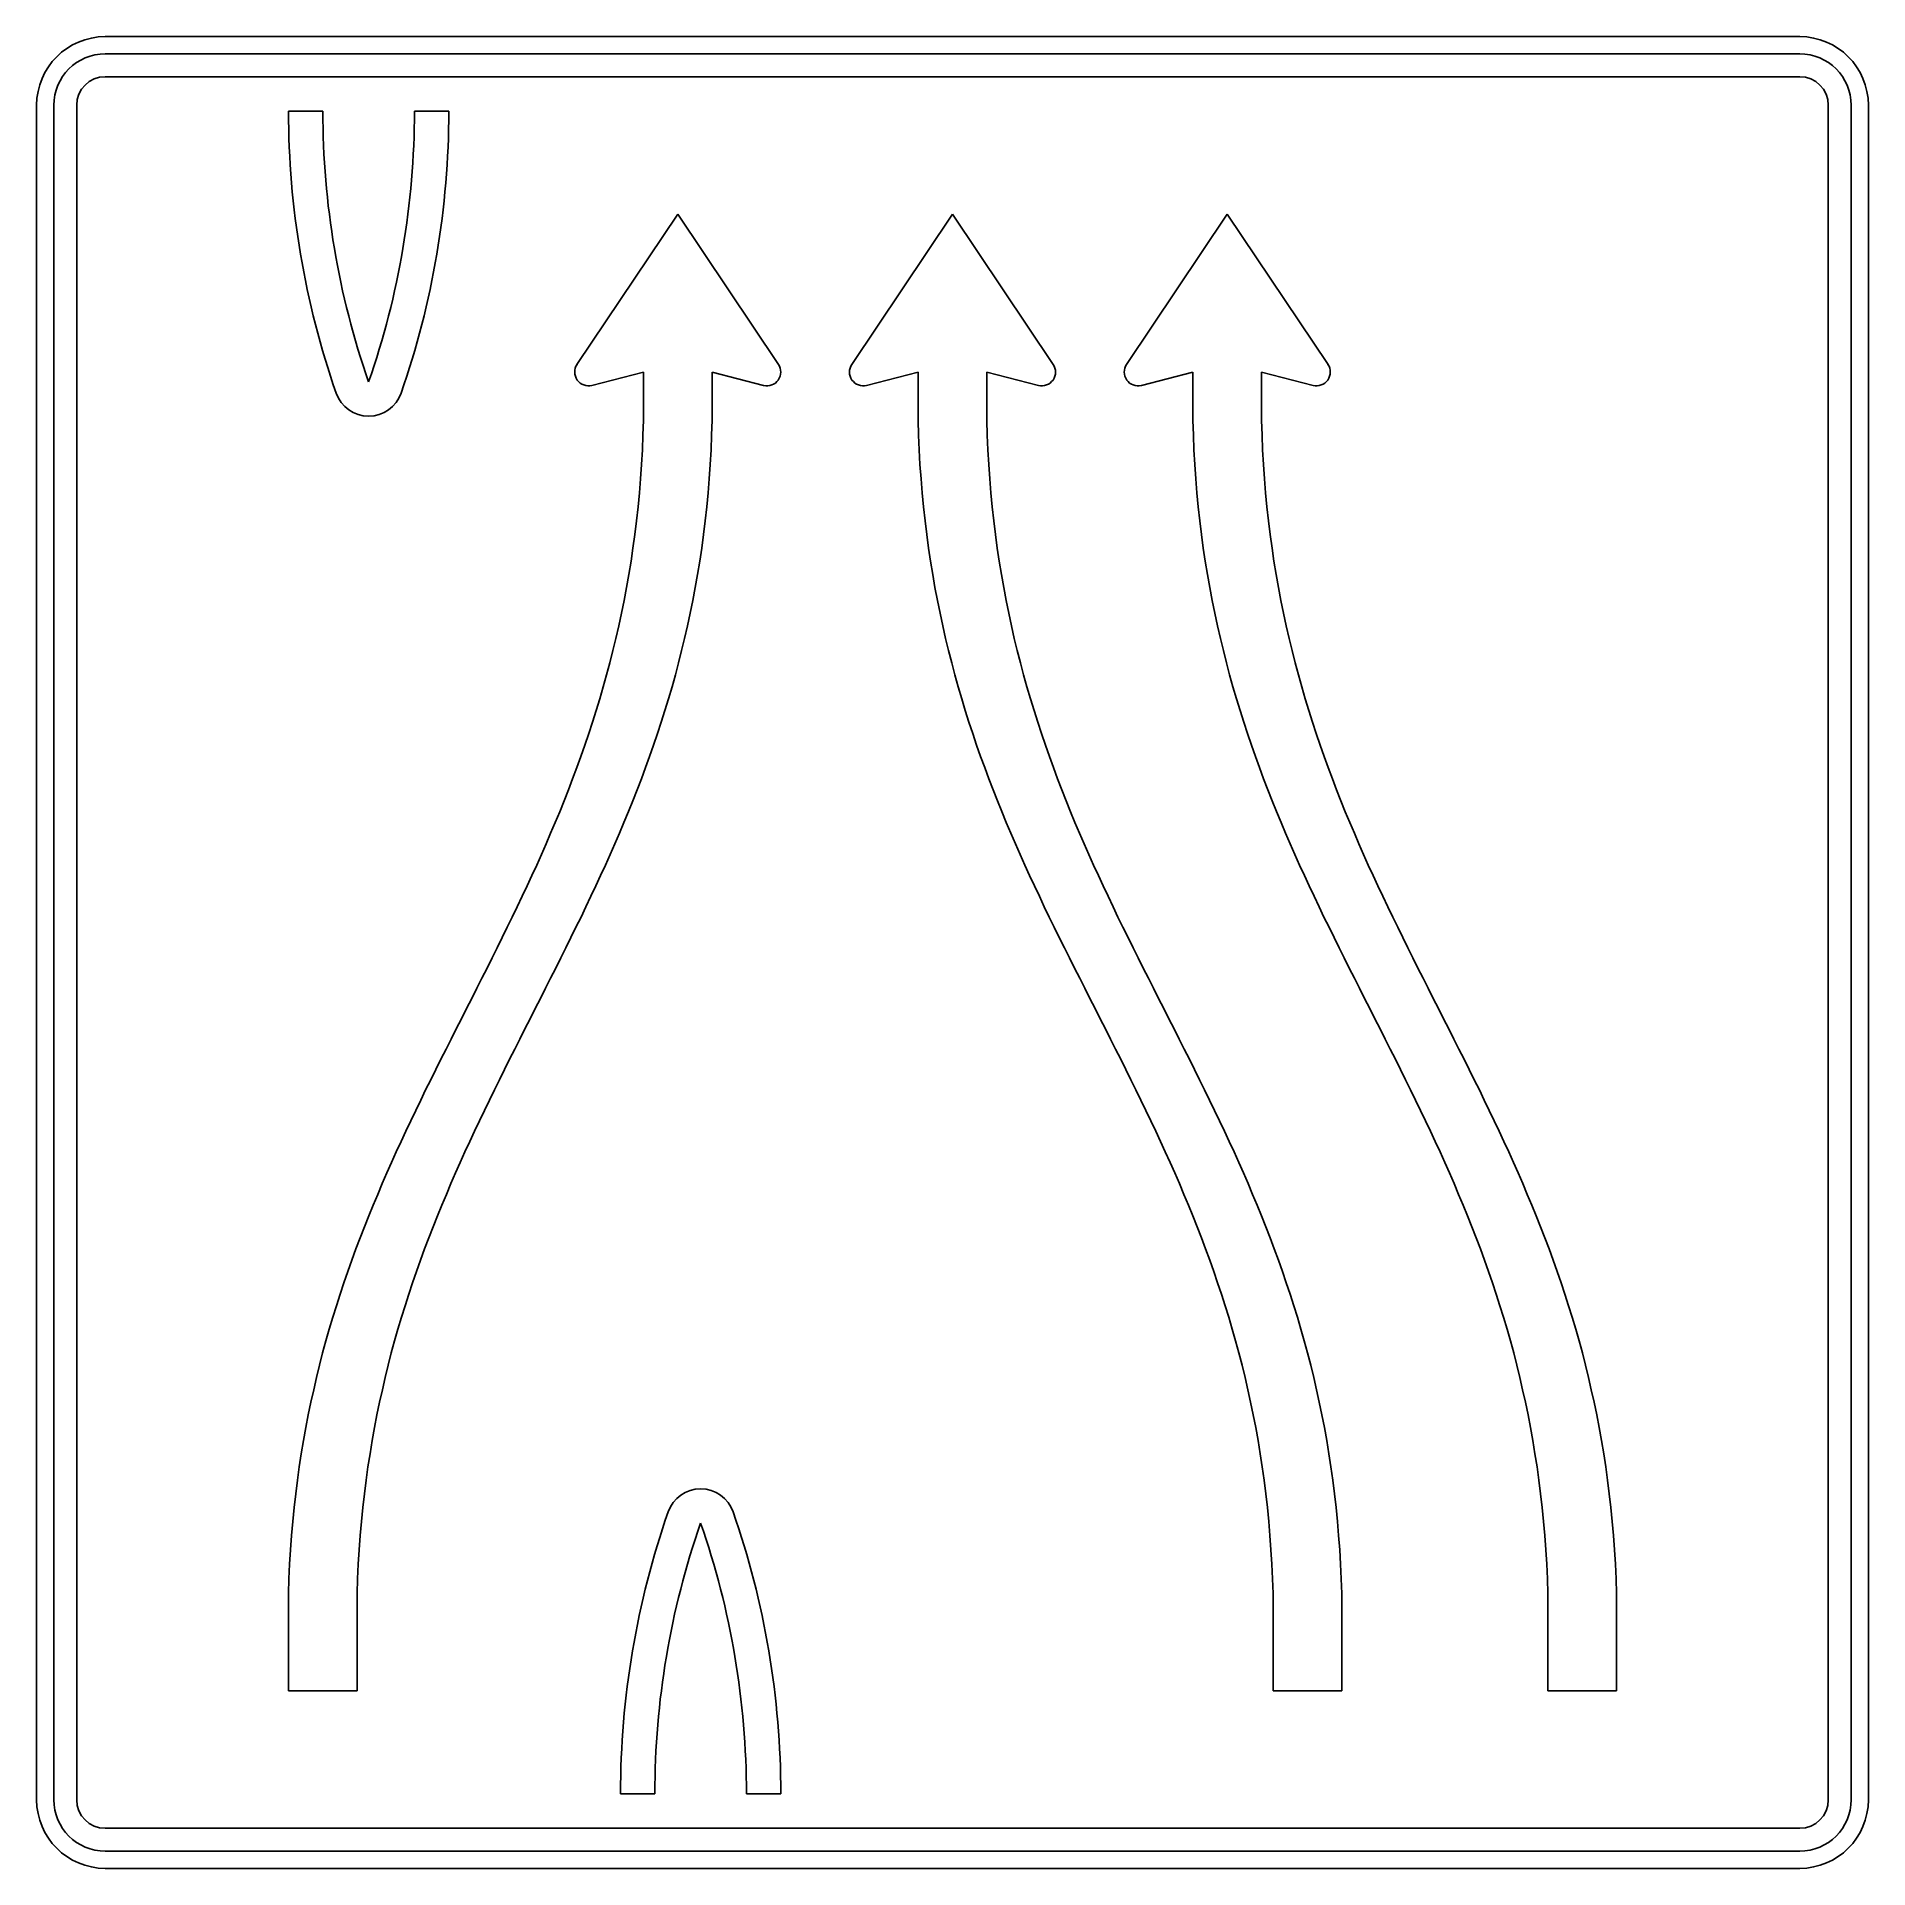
# Model space of a CAD drawing. Extents: x 0 to 1600, y 0 to 1600.
import ezdxf

# ---------------------------------------------------------------- set-up
doc = ezdxf.new("R2010")
doc.units = 0
doc.header["$LTSCALE"] = 25
doc.linetypes.add('AUSGEZOGEN', pattern=[0])
doc.layers.get('0').update_dxf_attribs({"linetype": 'AUSGEZOGEN'})

msp = doc.modelspace()

# ---------------------------------------------------------------- linework, layer by layer
for p, q in [((60, 1600), (1540, 1600)), ((60, 1585), (1540, 1585)), ((60, 1565), (1540, 1565)), ((0, 60), (0, 1540)), ((15, 60), (15, 1540)), ((35, 60), (35, 1540)), ((1565, 1540), (1565, 60)), ((1585, 1540), (1585, 60)), ((1600, 1540), (1600, 60)), ((220, 1535), (250, 1535)), ((330, 1535), (360, 1535)), ((560, 1445), (472, 1313.7)), ((648, 1313.7), (560, 1445)), ((712, 1313.7), (800, 1445)), ((800, 1445), (888, 1313.7)), ((952, 1313.7), (1040, 1445)), ((1040, 1445), (1128, 1313.7)), ((290, 1298.4), (290, 1298.4)), ((485, 1295.4), (530, 1307)), ((530, 1307), (530, 1265)), ((590, 1265), (590, 1307)), ((590, 1307), (635, 1295.4)), ((770, 1307), (725, 1295.4)), ((770, 1265), (770, 1307)), ((875, 1295.4), (830, 1307)), ((830, 1307), (830, 1265)), ((1010, 1307), (965, 1295.4)), ((1010, 1265), (1010, 1307)), ((1115, 1295.4), (1070, 1307)), ((1070, 1307), (1070, 1265)), ((261.7, 1288.5), (261.7, 1288.5)), ((318.3, 1288.5), (318.3, 1288.5)), ((530, 1265), (529.6, 1252)), ((589.6, 1252), (590, 1265)), ((770.4, 1252), (770, 1265)), ((830, 1265), (830.4, 1252)), ((1010.4, 1252), (1010, 1265)), ((1070, 1265), (1070.4, 1252)), ((529.6, 1252), (529.1, 1239.1)), ((589.1, 1239.1), (589.6, 1252)), ((770.9, 1239.1), (770.4, 1252)), ((830.4, 1252), (830.9, 1239.1)), ((1010.9, 1239.1), (1010.4, 1252)), ((1070.4, 1252), (1070.9, 1239.1)), ((529.1, 1239.1), (528.4, 1226.4)), ((588.4, 1226.4), (589.1, 1239.1)), ((771.6, 1226.4), (770.9, 1239.1)), ((830.9, 1239.1), (831.6, 1226.4)), ((1011.6, 1226.4), (1010.9, 1239.1)), ((1070.9, 1239.1), (1071.6, 1226.4)), ((528.4, 1226.4), (527.5, 1213.8)), ((587.5, 1213.8), (588.4, 1226.4)), ((772.5, 1213.8), (771.6, 1226.4)), ((831.6, 1226.4), (832.5, 1213.8)), ((1012.5, 1213.8), (1011.6, 1226.4)), ((1071.6, 1226.4), (1072.5, 1213.8)), ((526.5, 1201.4), (525.3, 1189.2)), ((527.5, 1213.8), (526.5, 1201.4)), ((585.3, 1189.2), (586.5, 1201.4)), ((586.5, 1201.4), (587.5, 1213.8)), ((773.5, 1201.4), (772.5, 1213.8)), ((774.7, 1189.2), (773.5, 1201.4)), ((832.5, 1213.8), (833.5, 1201.4)), ((833.5, 1201.4), (834.7, 1189.2)), ((1013.5, 1201.4), (1012.5, 1213.8)), ((1014.7, 1189.2), (1013.5, 1201.4)), ((1072.5, 1213.8), (1073.5, 1201.4)), ((1073.5, 1201.4), (1074.7, 1189.2)), ((525.3, 1189.2), (524, 1177.1)), ((584, 1177.1), (585.3, 1189.2)), ((776, 1177.1), (774.7, 1189.2)), ((834.7, 1189.2), (836, 1177.1)), ((1016, 1177.1), (1014.7, 1189.2)), ((1074.7, 1189.2), (1076, 1177.1)), ((524, 1177.1), (522.5, 1165.1)), ((582.5, 1165.1), (584, 1177.1)), ((777.5, 1165.1), (776, 1177.1)), ((836, 1177.1), (837.5, 1165.1)), ((1017.5, 1165.1), (1016, 1177.1)), ((1076, 1177.1), (1077.5, 1165.1)), ((520.9, 1153.3), (519.2, 1141.7)), ((522.5, 1165.1), (520.9, 1153.3)), ((579.2, 1141.7), (580.9, 1153.3)), ((580.9, 1153.3), (582.5, 1165.1)), ((779.1, 1153.3), (777.5, 1165.1)), ((780.8, 1141.7), (779.1, 1153.3)), ((837.5, 1165.1), (839.1, 1153.3)), ((839.1, 1153.3), (840.8, 1141.7)), ((1019.1, 1153.3), (1017.5, 1165.1)), ((1020.8, 1141.7), (1019.1, 1153.3)), ((1077.5, 1165.1), (1079.1, 1153.3)), ((1079.1, 1153.3), (1080.8, 1141.7)), ((519.2, 1141.7), (517.3, 1130.1)), ((577.3, 1130.1), (579.2, 1141.7)), ((782.7, 1130.1), (780.8, 1141.7)), ((840.8, 1141.7), (842.7, 1130.1)), ((1022.7, 1130.1), (1020.8, 1141.7)), ((1080.8, 1141.7), (1082.7, 1130.1)), ((517.3, 1130.1), (515.3, 1118.7)), ((575.3, 1118.8), (577.3, 1130.1)), ((784.7, 1118.8), (782.7, 1130.1)), ((842.7, 1130.1), (844.7, 1118.7)), ((1024.7, 1118.8), (1022.7, 1130.1)), ((1082.7, 1130.1), (1084.7, 1118.7)), ((513.2, 1107.5), (510.9, 1096.3)), ((515.3, 1118.7), (513.2, 1107.5)), ((570.9, 1096.3), (573.2, 1107.5)), ((573.2, 1107.5), (575.3, 1118.8)), ((786.8, 1107.5), (784.7, 1118.8)), ((789.1, 1096.3), (786.8, 1107.5)), ((844.7, 1118.7), (846.8, 1107.5)), ((846.8, 1107.5), (849.1, 1096.3)), ((1026.8, 1107.5), (1024.7, 1118.8)), ((1029.1, 1096.3), (1026.8, 1107.5)), ((1084.7, 1118.7), (1086.8, 1107.5)), ((1086.8, 1107.5), (1089.1, 1096.3)), ((510.9, 1096.3), (508.5, 1085.3)), ((568.5, 1085.3), (570.9, 1096.3)), ((791.5, 1085.3), (789.1, 1096.3)), ((849.1, 1096.3), (851.5, 1085.3)), ((1031.5, 1085.3), (1029.1, 1096.3)), ((1089.1, 1096.3), (1091.5, 1085.3)), ((506, 1074.4), (503.4, 1063.7)), ((508.5, 1085.3), (506, 1074.4)), ((563.4, 1063.7), (566, 1074.4)), ((566, 1074.4), (568.5, 1085.3)), ((794, 1074.4), (791.5, 1085.3)), ((796.6, 1063.7), (794, 1074.4)), ((851.5, 1085.3), (854, 1074.4)), ((854, 1074.4), (856.6, 1063.7)), ((1034, 1074.4), (1031.5, 1085.3)), ((1036.6, 1063.7), (1034, 1074.4)), ((1091.5, 1085.3), (1094, 1074.4)), ((1094, 1074.4), (1096.6, 1063.7)), ((503.4, 1063.7), (500.7, 1053)), ((560.7, 1053), (563.4, 1063.7)), ((799.3, 1053), (796.6, 1063.7)), ((856.6, 1063.7), (859.3, 1053)), ((1039.3, 1053), (1036.6, 1063.7)), ((1096.6, 1063.7), (1099.3, 1053)), ((497.9, 1042.4), (495, 1032)), ((500.7, 1053), (497.9, 1042.4)), ((555, 1032), (557.9, 1042.4)), ((557.9, 1042.4), (560.7, 1053)), ((802.1, 1042.4), (799.3, 1053)), ((805, 1032), (802.1, 1042.4)), ((859.3, 1053), (862.1, 1042.4)), ((862.1, 1042.4), (865, 1032)), ((1042.1, 1042.4), (1039.3, 1053)), ((1045, 1032), (1042.1, 1042.4)), ((1099.3, 1053), (1102.1, 1042.4)), ((1102.1, 1042.4), (1105, 1032)), ((495, 1032), (491.9, 1021.6)), ((551.9, 1021.6), (555, 1032)), ((808.1, 1021.6), (805, 1032)), ((865, 1032), (868.1, 1021.6)), ((1048.1, 1021.6), (1045, 1032)), ((1105, 1032), (1108.1, 1021.6)), ((488.8, 1011.4), (485.6, 1001.2)), ((491.9, 1021.6), (488.8, 1011.4)), ((545.6, 1001.2), (548.8, 1011.4)), ((548.8, 1011.4), (551.9, 1021.6)), ((811.2, 1011.4), (808.1, 1021.6)), ((814.4, 1001.2), (811.2, 1011.4)), ((868.1, 1021.6), (871.2, 1011.4)), ((871.2, 1011.4), (874.4, 1001.2)), ((1051.2, 1011.4), (1048.1, 1021.6)), ((1054.4, 1001.2), (1051.2, 1011.4)), ((1108.1, 1021.6), (1111.2, 1011.4)), ((1111.2, 1011.4), (1114.4, 1001.2)), ((485.6, 1001.2), (482.3, 991.2)), ((542.3, 991.2), (545.6, 1001.2)), ((817.7, 991.2), (814.4, 1001.2)), ((874.4, 1001.2), (877.7, 991.2)), ((1057.7, 991.2), (1054.4, 1001.2)), ((1114.4, 1001.2), (1117.7, 991.2)), ((478.9, 981.2), (475.4, 971.3)), ((482.3, 991.2), (478.9, 981.2)), ((535.4, 971.3), (538.9, 981.2)), ((538.9, 981.2), (542.3, 991.2)), ((821.1, 981.2), (817.7, 991.2)), ((824.6, 971.3), (821.1, 981.2)), ((877.7, 991.2), (881.1, 981.2)), ((881.1, 981.2), (884.6, 971.3)), ((1061.1, 981.2), (1057.7, 991.2)), ((1064.6, 971.3), (1061.1, 981.2)), ((1117.7, 991.2), (1121.1, 981.2)), ((1121.1, 981.2), (1124.6, 971.3)), ((471.9, 961.5), (468.2, 951.8)), ((475.4, 971.3), (471.9, 961.5)), ((528.2, 951.8), (531.9, 961.5)), ((531.9, 961.5), (535.4, 971.3)), ((828.1, 961.5), (824.6, 971.3)), ((831.8, 951.8), (828.1, 961.5)), ((884.6, 971.3), (888.1, 961.5)), ((888.1, 961.5), (891.8, 951.8)), ((1068.1, 961.5), (1064.6, 971.3)), ((1071.8, 951.8), (1068.1, 961.5)), ((1124.6, 971.3), (1128.1, 961.5)), ((1128.1, 961.5), (1131.8, 951.8)), ((468.2, 951.8), (464.5, 942.1)), ((524.5, 942.1), (528.2, 951.8)), ((835.5, 942.1), (831.8, 951.8)), ((891.8, 951.8), (895.5, 942.1)), ((1075.5, 942.1), (1071.8, 951.8)), ((1131.8, 951.8), (1135.5, 942.1)), ((460.7, 932.6), (456.9, 923)), ((464.5, 942.1), (460.7, 932.6)), ((516.9, 923.1), (520.7, 932.6)), ((520.7, 932.6), (524.5, 942.1)), ((839.3, 932.6), (835.5, 942.1)), ((843.1, 923.1), (839.3, 932.6)), ((895.5, 942.1), (899.3, 932.6)), ((899.3, 932.6), (903.1, 923)), ((1079.3, 932.6), (1075.5, 942.1)), ((1083.1, 923.1), (1079.3, 932.6)), ((1135.5, 942.1), (1139.3, 932.6)), ((1139.3, 932.6), (1143.1, 923)), ((453, 913.6), (449, 904.2)), ((456.9, 923), (453, 913.6)), ((509, 904.2), (513, 913.6)), ((513, 913.6), (516.9, 923.1)), ((847, 913.6), (843.1, 923.1)), ((851, 904.2), (847, 913.6)), ((903.1, 923), (907, 913.6)), ((907, 913.6), (911, 904.2)), ((1087, 913.6), (1083.1, 923.1)), ((1091, 904.2), (1087, 913.6)), ((1143.1, 923), (1147, 913.6)), ((1147, 913.6), (1151, 904.2)), ((449, 904.2), (445, 894.9)), ((505, 894.9), (509, 904.2)), ((855, 894.9), (851, 904.2)), ((911, 904.2), (915, 894.9)), ((1095, 894.9), (1091, 904.2)), ((1151, 904.2), (1155, 894.9)), ((440.9, 885.6), (436.8, 876.4)), ((445, 894.9), (440.9, 885.6)), ((496.8, 876.4), (500.9, 885.6)), ((500.9, 885.6), (505, 894.9)), ((859.1, 885.6), (855, 894.9)), ((863.2, 876.4), (859.1, 885.6)), ((915, 894.9), (919.1, 885.6)), ((919.1, 885.6), (923.2, 876.4)), ((1099.1, 885.6), (1095, 894.9)), ((1103.2, 876.4), (1099.1, 885.6)), ((1155, 894.9), (1159.1, 885.6)), ((1159.1, 885.6), (1163.2, 876.4)), ((432.6, 867.3), (428.4, 858.1)), ((436.8, 876.4), (432.6, 867.3)), ((488.4, 858.1), (492.6, 867.3)), ((492.6, 867.3), (496.8, 876.4)), ((867.4, 867.3), (863.2, 876.4)), ((871.6, 858.1), (867.4, 867.3)), ((923.2, 876.4), (927.4, 867.3)), ((927.4, 867.3), (931.6, 858.1)), ((1107.4, 867.3), (1103.2, 876.4)), ((1111.6, 858.1), (1107.4, 867.3)), ((1163.2, 876.4), (1167.4, 867.3)), ((1167.4, 867.3), (1171.6, 858.1)), ((424.1, 849.1), (419.8, 840)), ((428.4, 858.1), (424.1, 849.1)), ((479.8, 840), (484.1, 849.1)), ((484.1, 849.1), (488.4, 858.1)), ((875.9, 849.1), (871.6, 858.1)), ((880.2, 840), (875.9, 849.1)), ((931.6, 858.1), (935.9, 849.1)), ((935.9, 849.1), (940.2, 840)), ((1115.9, 849.1), (1111.6, 858.1)), ((1120.2, 840), (1115.9, 849.1)), ((1171.6, 858.1), (1175.9, 849.1)), ((1175.9, 849.1), (1180.2, 840)), ((419.8, 840), (415.5, 831)), ((475.5, 831), (479.8, 840)), ((884.5, 831), (880.2, 840)), ((940.2, 840), (944.5, 831)), ((1124.5, 831), (1120.2, 840)), ((1180.2, 840), (1184.5, 831)), ((411.1, 822), (406.7, 813.1)), ((415.5, 831), (411.1, 822)), ((466.7, 813.1), (471.1, 822)), ((471.1, 822), (475.5, 831)), ((888.9, 822), (884.5, 831)), ((893.3, 813.1), (888.9, 822)), ((944.5, 831), (948.9, 822)), ((948.9, 822), (953.3, 813.1)), ((1128.9, 822), (1124.5, 831)), ((1133.3, 813.1), (1128.9, 822)), ((1184.5, 831), (1188.9, 822)), ((1188.9, 822), (1193.3, 813.1)), ((402.3, 804.2), (397.8, 795.3)), ((406.7, 813.1), (402.3, 804.2)), ((457.8, 795.3), (462.3, 804.2)), ((462.3, 804.2), (466.7, 813.1)), ((897.7, 804.2), (893.3, 813.1)), ((902.2, 795.3), (897.7, 804.2)), ((953.3, 813.1), (957.7, 804.2)), ((957.7, 804.2), (962.2, 795.3)), ((1137.7, 804.2), (1133.3, 813.1)), ((1142.2, 795.3), (1137.7, 804.2)), ((1193.3, 813.1), (1197.7, 804.2)), ((1197.7, 804.2), (1202.2, 795.3)), ((393.4, 786.4), (388.9, 777.5)), ((397.8, 795.3), (393.4, 786.4)), ((448.9, 777.5), (453.4, 786.4)), ((453.4, 786.4), (457.8, 795.3)), ((906.6, 786.4), (902.2, 795.3)), ((911.1, 777.5), (906.6, 786.4)), ((962.2, 795.3), (966.6, 786.4)), ((966.6, 786.4), (971.1, 777.5)), ((1146.6, 786.4), (1142.2, 795.3)), ((1151.1, 777.5), (1146.6, 786.4)), ((1202.2, 795.3), (1206.6, 786.4)), ((1206.6, 786.4), (1211.1, 777.5)), ((384.4, 768.7), (380, 759.8)), ((388.9, 777.5), (384.4, 768.7)), ((440, 759.8), (444.4, 768.7)), ((444.4, 768.7), (448.9, 777.5)), ((915.6, 768.7), (911.1, 777.5)), ((920, 759.8), (915.6, 768.7)), ((971.1, 777.5), (975.6, 768.7)), ((975.6, 768.7), (980, 759.8)), ((1155.6, 768.7), (1151.1, 777.5)), ((1160, 759.8), (1155.6, 768.7)), ((1211.1, 777.5), (1215.6, 768.7)), ((1215.6, 768.7), (1220, 759.8)), ((380, 759.8), (375.5, 751)), ((435.5, 751), (440, 759.8)), ((924.5, 751), (920, 759.8)), ((980, 759.8), (984.5, 751)), ((1164.5, 751), (1160, 759.8)), ((1220, 759.8), (1224.5, 751)), ((371, 742.1), (366.5, 733.3)), ((375.5, 751), (371, 742.1)), ((426.5, 733.3), (431, 742.1)), ((431, 742.1), (435.5, 751)), ((929, 742.1), (924.5, 751)), ((933.5, 733.3), (929, 742.1)), ((984.5, 751), (989, 742.1)), ((989, 742.1), (993.5, 733.3)), ((1169, 742.1), (1164.5, 751)), ((1173.5, 733.3), (1169, 742.1)), ((1224.5, 751), (1229, 742.1)), ((1229, 742.1), (1233.5, 733.3)), ((362, 724.4), (357.6, 715.6)), ((366.5, 733.3), (362, 724.4)), ((417.6, 715.6), (422, 724.4)), ((422, 724.4), (426.5, 733.3)), ((938, 724.4), (933.5, 733.3)), ((942.4, 715.6), (938, 724.4)), ((993.5, 733.3), (998, 724.4)), ((998, 724.4), (1002.4, 715.6)), ((1178, 724.4), (1173.5, 733.3)), ((1182.4, 715.6), (1178, 724.4)), ((1233.5, 733.3), (1238, 724.4)), ((1238, 724.4), (1242.4, 715.6)), ((353.1, 706.7), (348.7, 697.8)), ((357.6, 715.6), (353.1, 706.7)), ((408.7, 697.8), (413.1, 706.7)), ((413.1, 706.7), (417.6, 715.6)), ((946.9, 706.7), (942.4, 715.6)), ((951.3, 697.8), (946.9, 706.7)), ((1002.4, 715.6), (1006.9, 706.7)), ((1006.9, 706.7), (1011.3, 697.8)), ((1186.9, 706.7), (1182.4, 715.6)), ((1191.3, 697.8), (1186.9, 706.7)), ((1242.4, 715.6), (1246.9, 706.7)), ((1246.9, 706.7), (1251.3, 697.8)), ((344.2, 688.9), (339.8, 680)), ((348.7, 697.8), (344.2, 688.9)), ((399.8, 680), (404.2, 688.9)), ((404.2, 688.9), (408.7, 697.8)), ((955.8, 688.9), (951.3, 697.8)), ((960.2, 680), (955.8, 688.9)), ((1011.3, 697.8), (1015.8, 688.9)), ((1015.8, 688.9), (1020.2, 680)), ((1195.8, 688.9), (1191.3, 697.8)), ((1200.2, 680), (1195.8, 688.9)), ((1251.3, 697.8), (1255.8, 688.9)), ((1255.8, 688.9), (1260.2, 680)), ((339.8, 680), (335.5, 671)), ((395.5, 671), (399.8, 680)), ((964.5, 671), (960.2, 680)), ((1020.2, 680), (1024.5, 671)), ((1204.5, 671), (1200.2, 680)), ((1260.2, 680), (1264.5, 671)), ((331.1, 662.1), (326.8, 653.1)), ((335.5, 671), (331.1, 662.1)), ((386.8, 653.1), (391.1, 662.1)), ((391.1, 662.1), (395.5, 671)), ((968.9, 662.1), (964.5, 671)), ((973.2, 653.1), (968.9, 662.1)), ((1024.5, 671), (1028.9, 662.1)), ((1028.9, 662.1), (1033.2, 653.1)), ((1208.9, 662.1), (1204.5, 671)), ((1213.2, 653.1), (1208.9, 662.1)), ((1264.5, 671), (1268.9, 662.1)), ((1268.9, 662.1), (1273.2, 653.1)), ((322.5, 644), (318.3, 634.9)), ((326.8, 653.1), (322.5, 644)), ((378.3, 634.9), (382.5, 644)), ((382.5, 644), (386.8, 653.1)), ((977.5, 644), (973.2, 653.1)), ((981.7, 634.9), (977.5, 644)), ((1033.2, 653.1), (1037.5, 644)), ((1037.5, 644), (1041.7, 634.9)), ((1217.5, 644), (1213.2, 653.1)), ((1221.7, 634.9), (1217.5, 644)), ((1273.2, 653.1), (1277.5, 644)), ((1277.5, 644), (1281.7, 634.9)), ((314.1, 625.8), (310, 616.6)), ((318.3, 634.9), (314.1, 625.8)), ((370, 616.6), (374.1, 625.8)), ((374.1, 625.8), (378.3, 634.9)), ((985.9, 625.8), (981.7, 634.9)), ((990, 616.6), (985.9, 625.8)), ((1041.7, 634.9), (1045.9, 625.8)), ((1045.9, 625.8), (1050, 616.6)), ((1225.9, 625.8), (1221.7, 634.9)), ((1230, 616.6), (1225.9, 625.8)), ((1281.7, 634.9), (1285.9, 625.8)), ((1285.9, 625.8), (1290, 616.6)), ((310, 616.6), (305.9, 607.4)), ((365.9, 607.4), (370, 616.6)), ((994.1, 607.4), (990, 616.6)), ((1050, 616.6), (1054.1, 607.4)), ((1234.1, 607.4), (1230, 616.6)), ((1290, 616.6), (1294.1, 607.4)), ((301.8, 598.1), (297.9, 588.7)), ((305.9, 607.4), (301.8, 598.1)), ((357.9, 588.7), (361.8, 598.1)), ((361.8, 598.1), (365.9, 607.4)), ((998.2, 598.1), (994.1, 607.4)), ((1002.1, 588.7), (998.2, 598.1)), ((1054.1, 607.4), (1058.2, 598.1)), ((1058.2, 598.1), (1062.1, 588.7)), ((1238.2, 598.1), (1234.1, 607.4)), ((1242.1, 588.7), (1238.2, 598.1)), ((1294.1, 607.4), (1298.2, 598.1)), ((1298.2, 598.1), (1302.1, 588.7)), ((293.9, 579.4), (290.1, 569.9)), ((297.9, 588.7), (293.9, 579.4)), ((350.1, 569.9), (353.9, 579.4)), ((353.9, 579.4), (357.9, 588.7)), ((1006.1, 579.4), (1002.1, 588.7)), ((1009.9, 569.9), (1006.1, 579.4)), ((1062.1, 588.7), (1066.1, 579.4)), ((1066.1, 579.4), (1069.9, 569.9)), ((1246.1, 579.4), (1242.1, 588.7)), ((1249.9, 569.9), (1246.1, 579.4)), ((1302.1, 588.7), (1306.1, 579.4)), ((1306.1, 579.4), (1309.9, 569.9)), ((286.3, 560.4), (282.5, 550.8)), ((290.1, 569.9), (286.3, 560.4)), ((342.5, 550.8), (346.3, 560.4)), ((346.3, 560.4), (350.1, 569.9)), ((1013.7, 560.4), (1009.9, 569.9)), ((1017.5, 550.8), (1013.7, 560.4)), ((1069.9, 569.9), (1073.7, 560.4)), ((1073.7, 560.4), (1077.5, 550.8)), ((1253.7, 560.4), (1249.9, 569.9)), ((1257.5, 550.8), (1253.7, 560.4)), ((1309.9, 569.9), (1313.7, 560.4)), ((1313.7, 560.4), (1317.5, 550.8)), ((282.5, 550.8), (278.9, 541.1)), ((338.9, 541.1), (342.5, 550.8)), ((1021.1, 541.1), (1017.5, 550.8)), ((1077.5, 550.8), (1081.1, 541.1)), ((1261.1, 541.1), (1257.5, 550.8)), ((1317.5, 550.8), (1321.1, 541.1)), ((275.3, 531.4), (271.8, 521.5)), ((278.9, 541.1), (275.3, 531.4)), ((331.8, 521.5), (335.3, 531.4)), ((335.3, 531.4), (338.9, 541.1)), ((1024.7, 531.4), (1021.1, 541.1)), ((1028.2, 521.5), (1024.7, 531.4)), ((1081.1, 541.1), (1084.7, 531.4)), ((1084.7, 531.4), (1088.2, 521.5)), ((1264.7, 531.4), (1261.1, 541.1)), ((1268.2, 521.5), (1264.7, 531.4)), ((1321.1, 541.1), (1324.7, 531.4)), ((1324.7, 531.4), (1328.2, 521.5)), ((271.8, 521.5), (268.4, 511.6)), ((328.4, 511.6), (331.8, 521.5)), ((1031.6, 511.6), (1028.2, 521.5)), ((1088.2, 521.5), (1091.6, 511.6)), ((1271.6, 511.6), (1268.2, 521.5)), ((1328.2, 521.5), (1331.6, 511.6)), ((265.1, 501.6), (261.8, 491.5)), ((268.4, 511.6), (265.1, 501.6)), ((321.8, 491.5), (325.1, 501.6)), ((325.1, 501.6), (328.4, 511.6)), ((1034.9, 501.6), (1031.6, 511.6)), ((1038.2, 491.5), (1034.9, 501.6)), ((1091.6, 511.6), (1094.9, 501.6)), ((1094.9, 501.6), (1098.2, 491.5)), ((1274.9, 501.6), (1271.6, 511.6)), ((1278.2, 491.5), (1274.9, 501.6)), ((1331.6, 511.6), (1334.9, 501.6)), ((1334.9, 501.6), (1338.2, 491.5)), ((258.7, 481.4), (255.6, 471.1)), ((261.8, 491.5), (258.7, 481.4)), ((315.6, 471.1), (318.7, 481.4)), ((318.7, 481.4), (321.8, 491.5)), ((1041.3, 481.4), (1038.2, 491.5)), ((1044.4, 471.1), (1041.3, 481.4)), ((1098.2, 491.5), (1101.3, 481.4)), ((1101.3, 481.4), (1104.4, 471.1)), ((1281.3, 481.4), (1278.2, 491.5)), ((1284.4, 471.1), (1281.3, 481.4)), ((1338.2, 491.5), (1341.3, 481.4)), ((1341.3, 481.4), (1344.4, 471.1)), ((255.6, 471.1), (252.7, 460.7)), ((312.7, 460.7), (315.6, 471.1)), ((1047.3, 460.7), (1044.4, 471.1)), ((1104.4, 471.1), (1107.3, 460.7)), ((1287.3, 460.7), (1284.4, 471.1)), ((1344.4, 471.1), (1347.3, 460.7)), ((249.8, 450.2), (247.1, 439.6)), ((252.7, 460.7), (249.8, 450.2)), ((307.1, 439.6), (309.8, 450.2)), ((309.8, 450.2), (312.7, 460.7)), ((1050.2, 450.2), (1047.3, 460.7)), ((1052.9, 439.6), (1050.2, 450.2)), ((1107.3, 460.7), (1110.2, 450.2)), ((1110.2, 450.2), (1112.9, 439.6)), ((1290.2, 450.2), (1287.3, 460.7)), ((1292.9, 439.6), (1290.2, 450.2)), ((1347.3, 460.7), (1350.2, 450.2)), ((1350.2, 450.2), (1352.9, 439.6)), ((247.1, 439.6), (244.5, 428.9)), ((304.5, 428.9), (307.1, 439.6)), ((1055.5, 428.9), (1052.9, 439.6)), ((1112.9, 439.6), (1115.5, 428.9)), ((1295.5, 428.9), (1292.9, 439.6)), ((1352.9, 439.6), (1355.5, 428.9)), ((242, 418.1), (239.6, 407.2)), ((244.5, 428.9), (242, 418.1)), ((299.6, 407.2), (302, 418.1)), ((302, 418.1), (304.5, 428.9)), ((1058, 418.1), (1055.5, 428.9)), ((1060.4, 407.2), (1058, 418.1)), ((1115.5, 428.9), (1118, 418.1)), ((1118, 418.1), (1120.4, 407.2)), ((1298, 418.1), (1295.5, 428.9)), ((1300.4, 407.2), (1298, 418.1)), ((1355.5, 428.9), (1358, 418.1)), ((1358, 418.1), (1360.4, 407.2)), ((239.6, 407.2), (237.3, 396.1)), ((297.3, 396.1), (299.6, 407.2)), ((1062.7, 396.1), (1060.4, 407.2)), ((1120.4, 407.2), (1122.7, 396.1)), ((1302.7, 396.1), (1300.4, 407.2)), ((1360.4, 407.2), (1362.7, 396.1)), ((235.1, 385), (233.1, 373.7)), ((237.3, 396.1), (235.1, 385)), ((293.1, 373.7), (295.1, 385)), ((295.1, 385), (297.3, 396.1)), ((1064.9, 385), (1062.7, 396.1)), ((1066.9, 373.7), (1064.9, 385)), ((1122.7, 396.1), (1124.9, 385)), ((1124.9, 385), (1126.9, 373.7)), ((1304.9, 385), (1302.7, 396.1)), ((1306.9, 373.7), (1304.9, 385)), ((1362.7, 396.1), (1364.9, 385)), ((1364.9, 385), (1366.9, 373.7)), ((233.1, 373.7), (231.2, 362.2)), ((291.2, 362.2), (293.1, 373.7)), ((1068.8, 362.2), (1066.9, 373.7)), ((1126.9, 373.7), (1128.8, 362.2)), ((1308.8, 362.2), (1306.9, 373.7)), ((1366.9, 373.7), (1368.8, 362.2)), ((231.2, 362.2), (229.4, 350.7)), ((289.4, 350.7), (291.2, 362.2)), ((1070.6, 350.7), (1068.8, 362.2)), ((1128.8, 362.2), (1130.6, 350.7)), ((1310.6, 350.7), (1308.8, 362.2)), ((1368.8, 362.2), (1370.6, 350.7)), ((227.8, 339), (226.3, 327.1)), ((229.4, 350.7), (227.8, 339)), ((286.3, 327.1), (287.8, 339)), ((287.8, 339), (289.4, 350.7)), ((1072.2, 339), (1070.6, 350.7)), ((1073.7, 327.1), (1072.2, 339)), ((1130.6, 350.7), (1132.2, 339)), ((1132.2, 339), (1133.7, 327.1)), ((1312.2, 339), (1310.6, 350.7)), ((1313.7, 327.1), (1312.2, 339)), ((1370.6, 350.7), (1372.2, 339)), ((1372.2, 339), (1373.7, 327.1)), ((226.3, 327.1), (224.9, 315.1)), ((284.9, 315.1), (286.3, 327.1)), ((1075.1, 315.1), (1073.7, 327.1)), ((1133.7, 327.1), (1135.1, 315.1)), ((1315.1, 315.1), (1313.7, 327.1)), ((1373.7, 327.1), (1375.1, 315.1)), ((224.9, 315.1), (223.7, 303)), ((283.7, 303), (284.9, 315.1)), ((551.7, 311.5), (551.7, 311.5)), ((608.3, 311.5), (608.3, 311.5)), ((1076.3, 303), (1075.1, 315.1)), ((1135.1, 315.1), (1136.3, 303)), ((1316.3, 303), (1315.1, 315.1)), ((1375.1, 315.1), (1376.3, 303)), ((222.7, 290.7), (221.8, 278.3)), ((223.7, 303), (222.7, 290.7)), ((281.8, 278.3), (282.7, 290.7)), ((282.7, 290.7), (283.7, 303)), ((580, 301.6), (580, 301.6)), ((1077.3, 290.7), (1076.3, 303)), ((1078.2, 278.3), (1077.3, 290.7)), ((1136.3, 303), (1137.3, 290.7)), ((1137.3, 290.7), (1138.2, 278.3)), ((1317.3, 290.7), (1316.3, 303)), ((1318.2, 278.3), (1317.3, 290.7)), ((1376.3, 303), (1377.3, 290.7)), ((1377.3, 290.7), (1378.2, 278.3)), ((221.8, 278.3), (221, 265.7)), ((281, 265.7), (281.8, 278.3)), ((1079, 265.7), (1078.2, 278.3)), ((1138.2, 278.3), (1139, 265.7)), ((1319, 265.7), (1318.2, 278.3)), ((1378.2, 278.3), (1379, 265.7)), ((221, 265.7), (220.4, 252.9)), ((280.4, 252.9), (281, 265.7)), ((1079.6, 252.9), (1079, 265.7)), ((1139, 265.7), (1139.6, 252.9)), ((1319.6, 252.9), (1319, 265.7)), ((1379, 265.7), (1379.6, 252.9)), ((220.4, 252.9), (220, 240)), ((220, 240), (220, 155)), ((280, 240), (280.4, 252.9)), ((280, 155), (280, 240)), ((1080, 240), (1079.6, 252.9)), ((1080, 155), (1080, 240)), ((1139.6, 252.9), (1140, 240)), ((1140, 240), (1140, 155)), ((1320, 240), (1319.6, 252.9)), ((1320, 155), (1320, 240)), ((1379.6, 252.9), (1380, 240)), ((1380, 240), (1380, 155)), ((220, 155), (280, 155)), ((1140, 155), (1080, 155)), ((1380, 155), (1320, 155)), ((510, 65), (540, 65)), ((620, 65), (650, 65)), ((1540, 35), (60, 35)), ((1540, 15), (60, 15)), ((1540, 0), (60, 0))]:
    msp.add_line(p, q)
for centre, radius, start, end in [((60, 1540), 60, 90, 180), ((1540, 1540), 60, 0, 90), ((60, 1540), 45, 90, 180), ((1540, 1540), 45, 0, 90), ((60, 1540), 25, 90, 180), ((1540, 1540), 25, 0, 90), ((970, 1535), 750, 180, 199.1881), ((970, 1535), 720, 180, 199.1881), ((-390, 1535), 720, 340.8119, 360), ((-390, 1535), 750, 340.8119, 360), ((482, 1307), 12, 146.195, 284.475), ((638, 1307), 12, 255.525, 393.805), ((722, 1307), 12, 146.195, 284.475), ((878, 1307), 12, 255.525, 393.805), ((962, 1307), 12, 146.195, 284.475), ((1118, 1307), 12, 255.525, 393.805), ((290, 1298.4), 30, 199.1881, 340.8119), ((580, 301.6), 30, 19.1881, 160.8119), ((1260, 65), 750, 160.8119, 180), ((-100, 65), 750, 0, 19.1881), ((1260, 65), 720, 160.8119, 180), ((-100, 65), 720, 0, 19.1881), ((60, 60), 60, 180, 270), ((60, 60), 45, 180, 270), ((60, 60), 25, 180, 270), ((1540, 60), 60, 270, 360), ((1540, 60), 45, 270, 360), ((1540, 60), 25, 270, 360)]:
    msp.add_arc(centre, radius, start, end)

doc.saveas('drawing.dxf')
